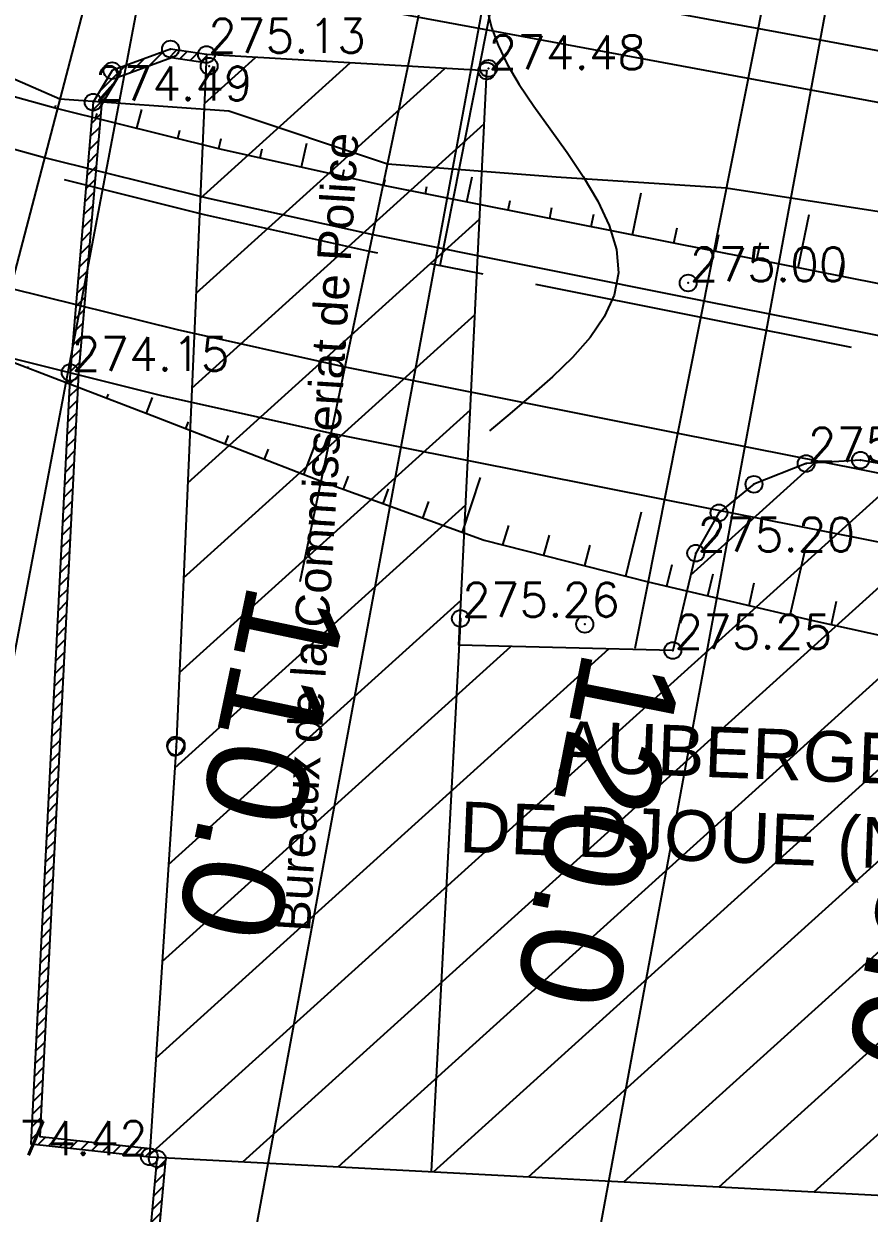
# Model space of a CAD drawing. Header units: millimetres. Extents: x 524954 to 526204, y 9523489 to 9524010.
# Drawn here: x 525439.7 to 525464.72, y 9523600.28 to 9523635.48 of the extents above; entities that cross this region are included whole.
import ezdxf
from ezdxf.enums import TextEntityAlignment as Align

# ---------------------------------------------------------------- set-up
doc = ezdxf.new("R2010")
doc.units = ezdxf.units.MM
doc.header["$PDMODE"] = 32
doc.header["$PDSIZE"] = 0.5
doc.linetypes.add('AXES2', pattern=[28.575, 19.05, -3.175, 3.175, -3.175])
doc.linetypes.add('CACHE2', pattern=[4.7625, 3.175, -1.5875])
for name, color, linetype in [('Bati', 6, 'Continuous'), ('Bati_H', 1, 'Continuous'), ('Cloture', 7, 'Continuous'), ('CN_01_00', 3, 'Continuous'), ('CN_05_00', 6, 'Continuous'), ('Murs', 1, 'Continuous'), ('Route - Bretelle de sortie - Restitution en plan - Axe', 1, 'AXES2'), ('Route - Bretelle de sortie - Restitution en plan - GEM_BDG', 7, 'Continuous'), ('Route - Bretelle de sortie - Restitution en plan - GEM_Berme', 7, 'Continuous'), ('Route - Bretelle de sortie - Restitution en plan - GEM_Bretelle', 7, 'Continuous'), ('Route - Bretelle de sortie - Restitution en plan - GEM_Trottoir', 7, 'Continuous'), ('Route - Bretelle de sortie - Restitution en plan - Talus déblais', 1, 'Continuous'), ('Route - Bretelle de sortie - Restitution en plan - Talus remblais', 94, 'Continuous'), ('Route - Bretelle de sortie - Tabulations', 7, 'Continuous'), ('Route - Bretelle de sortie - Textes - Arcs', 7, 'Continuous'), ('Route - Bretelle de sortie - Textes - Tabulations', 7, 'Continuous'), ('Route - Route de la corniche de Brazzaville - Restitution en plan - GEM_Trottoir', 7, 'Continuous'), ('Route - Route de la corniche de Brazzaville - Restitution en plan - GEM_VOIE 2', 7, 'Continuous'), ('Route - Route de la corniche de Brazzaville - Tabulations', 7, 'Continuous'), ('TopoAlt', 3, 'Continuous'), ('TOPOJIS', 7, 'Continuous'), ('Toponomie', 7, 'CACHE2')]:
    doc.layers.add(name, color=color, linetype=linetype)
doc.styles.add('Affichages route', font='arial.ttf', dxfattribs={"height": 0.5})
doc.styles.add('Simplex 1.0', font='Simplex.shx', dxfattribs={"width": 0.99, "height": 1})
doc.styles.get("Standard").update_dxf_attribs({"font": 'arial.ttf'})
pattern_1 = [(45, (0, 0), (-0.1767766952966, 0.1767766952966), [])]

# ---------------------------------------------------------------- blocks, each defined once
blk = doc.blocks.new('TCPOINT M')
at = {"color": 0}
blk.add_point((0, 0), dxfattribs=at)
at = {"layer": 'TopoAlt', "style": 'Simplex 1.0', "width": 0.99}
blk.add_attdef('ALT', (0.15, 0.15), '', height=1, dxfattribs=at)
blk = doc.blocks.new('MENSURA_TALSYMm_14')
at = {"layer": 'Route - Bretelle de sortie - Restitution en plan - Talus remblais'}
for p, q in [((525440.628, 9523632.997), (525440.648, 9523633.075)), ((525443.053, 9523632.392), (525443.194, 9523632.947)), ((525441.84, 9523632.693), (525441.874, 9523632.821)), ((525444.266, 9523632.09), (525444.325, 9523632.329)), ((525445.479, 9523631.788), (525445.549, 9523632.083)), ((525447.92, 9523631.245), (525448.078, 9523631.944)), ((525446.699, 9523631.516), (525446.762, 9523631.779)), ((525449.14, 9523630.973), (525449.183, 9523631.171)), ((525450.36, 9523630.702), (525450.395, 9523630.869)), ((525452.812, 9523630.214), (525452.967, 9523630.954)), ((525451.586, 9523630.458), (525451.629, 9523630.664)), ((525457.715, 9523629.236), (525457.972, 9523630.474)), ((525454.038, 9523629.969), (525454.097, 9523630.252)), ((525455.264, 9523629.725), (525455.331, 9523630.047)), ((525456.49, 9523629.481), (525456.566, 9523629.846)), ((525462.62, 9523628.262), (525462.944, 9523629.84)), ((525458.941, 9523628.992), (525459.035, 9523629.444)), ((525460.167, 9523628.747), (525460.269, 9523629.241)), ((525461.393, 9523628.504), (525461.498, 9523629.012)), ((525463.846, 9523628.019), (525463.955, 9523628.553))]:
    blk.add_line(p, q, dxfattribs=at)
blk = doc.blocks.new('MENSURA_TALSYMm_16')
at = {"layer": 'Route - Bretelle de sortie - Restitution en plan - Talus déblais'}
for p, q in [((525439.828, 9523625.293), (525439.842, 9523625.335)), ((525440.996, 9523624.847), (525441.025, 9523624.927)), ((525442.164, 9523624.402), (525442.209, 9523624.518)), ((525443.332, 9523623.956), (525443.512, 9523624.422)), ((525444.497, 9523623.504), (525444.574, 9523623.703)), ((525445.661, 9523623.049), (525445.757, 9523623.296)), ((525447.99, 9523622.139), (525448.384, 9523623.177)), ((525446.826, 9523622.594), (525446.94, 9523622.888)), ((525449.161, 9523621.702), (525449.308, 9523622.093)), ((525452.688, 9523620.429), (525453.213, 9523622.054)), ((525450.337, 9523621.277), (525450.498, 9523621.716)), ((525451.513, 9523620.853), (525451.685, 9523621.34)), ((525457.515, 9523619.135), (525457.986, 9523621.036)), ((525453.881, 9523620.058), (525454.055, 9523620.629)), ((525455.092, 9523619.75), (525455.256, 9523620.341)), ((525456.304, 9523619.443), (525456.458, 9523620.053)), ((525462.38, 9523617.98), (525462.851, 9523620.033)), ((525458.729, 9523618.837), (525458.886, 9523619.479)), ((525459.946, 9523618.551), (525460.102, 9523619.205)), ((525461.163, 9523618.266), (525461.319, 9523618.931)), ((525463.598, 9523617.701), (525463.755, 9523618.388))]:
    blk.add_line(p, q, dxfattribs=at)

msp = doc.modelspace()

# ---------------------------------------------------------------- hatches: boundary and pattern name
at = {"layer": 'Bati_H'}
h = msp.add_hatch(dxfattribs=at)
h.set_pattern_fill('_U', color=256, scale=2, angle=222.0999, style=0, pattern_type=0)
h.set_pattern_definition([(222.09989299, (0, 0), (1.3408504664, -1.4839541862), [])])
h.paths.add_polyline_path([(525468.523, 9523600.62), (525468.496, 9523607.652), (525473.283, 9523607.546), (525472.811, 9523597.929), (525483.353, 9523597.395), (525483.341, 9523597.395), (525485.526, 9523640.514), (525477.327, 9523640.929), (525476.088, 9523616.723), (525469.369, 9523617.103), (525469.292, 9523618.486), (525469.191, 9523619.302), (525468.865, 9523620.379), (525468.289, 9523621.142), (525467.455, 9523621.804), (525466.294, 9523622.243), (525464.462, 9523622.564), (525462.852, 9523622.467), (525461.309, 9523621.851), (525460.274, 9523621.007), (525459.585, 9523619.812), (525458.908, 9523616.933), (525452.581, 9523617.089), (525453.404, 9523634.085), (525445.11, 9523634.572), (525444.21, 9523614.079), (525443.42, 9523601.948)])
at = {"layer": 'Murs'}
h = msp.add_hatch(dxfattribs=at)
h.set_pattern_fill('_U', color=256, scale=0.25, angle=45, style=0, pattern_type=0)
h.set_pattern_definition(pattern_1)
h.paths.add_polyline_path([(525445.11, 9523634.572), (525444.048, 9523634.733), (525442.317, 9523634.093), (525441.758, 9523633.162), (525441.075, 9523625.16), (525439.915, 9523602.326), (525443.42, 9523601.948), (525443.447, 9523602.197), (525440.176, 9523602.549), (525441.324, 9523625.143), (525442.002, 9523633.083), (525442.486, 9523633.889), (525444.074, 9523634.476), (525445.073, 9523634.325)])
h = msp.add_hatch(dxfattribs=at)
h.set_pattern_fill('_U', color=256, scale=0.25, angle=45, style=0, pattern_type=0)
h.set_pattern_definition(pattern_1)
h.paths.add_polyline_path([(525471.551, 9523592.114), (525451.327, 9523592.751), (525442.866, 9523593.259), (525443.654, 9523601.886), (525443.903, 9523601.864), (525443.139, 9523593.493), (525451.339, 9523593.001), (525471.559, 9523592.364)])

# ---------------------------------------------------------------- linework, layer by layer
at = {"layer": 'Bati', "flags": 128}
for points in [[(525466.294, 9523622.243), (525464.462, 9523622.564), (525462.852, 9523622.467), (525461.309, 9523621.851), (525460.274, 9523621.007), (525459.585, 9523619.812), (525458.908, 9523616.933), (525452.581, 9523617.089), (525453.404, 9523634.085), (525445.11, 9523634.572), (525444.21, 9523614.079), (525443.42, 9523601.948), (525468.523, 9523600.62)], [(525452.623, 9523617.88), (525451.757, 9523601.507)]]:
    msp.add_lwpolyline(points, dxfattribs=at)
at = {"layer": 'Cloture', "flags": 128}
for points in [[(525445.11, 9523634.572), (525444.048, 9523634.733), (525442.317, 9523634.093), (525441.758, 9523633.162), (525441.075, 9523625.16), (525439.915, 9523602.326), (525443.42, 9523601.948)], [(525445.073, 9523634.325), (525444.074, 9523634.476), (525442.486, 9523633.889), (525442.002, 9523633.083), (525441.324, 9523625.143), (525440.176, 9523602.549), (525443.447, 9523602.197)], [(525471.551, 9523592.114), (525451.327, 9523592.751), (525442.866, 9523593.259), (525443.654, 9523601.886)], [(525471.559, 9523592.364), (525451.339, 9523593.001), (525443.139, 9523593.493), (525443.903, 9523601.864)]]:
    msp.add_lwpolyline(points, dxfattribs=at)
at = {"layer": 'CN_01_00', "elevation": 277, "flags": 128}
msp.add_lwpolyline([(525444.454, 9523614.235), (525444.431, 9523614.272), (525444.397, 9523614.302), (525444.357, 9523614.326), (525444.311, 9523614.344), (525444.263, 9523614.357), (525444.216, 9523614.364), (525444.171, 9523614.366), (525444.131, 9523614.363), (525444.097, 9523614.356), (525444.066, 9523614.345), (525444.04, 9523614.33), (525444.018, 9523614.312), (525443.999, 9523614.292), (525443.982, 9523614.269), (525443.969, 9523614.244), (525443.958, 9523614.217), (525443.949, 9523614.19), (525443.943, 9523614.16), (525443.94, 9523614.13), (525443.94, 9523614.098), (525443.944, 9523614.064), (525443.952, 9523614.029), (525443.965, 9523613.993), (525443.982, 9523613.956), (525444.004, 9523613.919), (525444.029, 9523613.886), (525444.059, 9523613.856), (525444.093, 9523613.834), (525444.129, 9523613.82), (525444.169, 9523613.816), (525444.212, 9523613.825), (525444.258, 9523613.848), (525444.303, 9523613.883), (525444.347, 9523613.927), (525444.388, 9523613.978), (525444.422, 9523614.032), (525444.448, 9523614.088), (525444.463, 9523614.142), (525444.466, 9523614.192), (525444.454, 9523614.235)], close=True, dxfattribs=at)
at = {"layer": 'CN_05_00', "elevation": 275, "flags": 128}
msp.add_lwpolyline([(525453.427, 9523635.855), (525453.547, 9523635.366), (525453.739, 9523634.843), (525454.01, 9523634.284), (525454.363, 9523633.684), (525454.795, 9523633.044), (525455.279, 9523632.37), (525455.778, 9523631.671), (525456.259, 9523630.956), (525456.686, 9523630.233), (525457.025, 9523629.512), (525457.24, 9523628.801), (525457.296, 9523628.11), (525457.169, 9523627.445), (525456.88, 9523626.806), (525456.459, 9523626.192), (525455.937, 9523625.6), (525455.347, 9523625.029), (525454.718, 9523624.476), (525454.081, 9523623.941), (525453.482, 9523623.431)], dxfattribs=at)
at = {"layer": 'Route - Bretelle de sortie - Restitution en plan - Axe', "ltscale": 0.5, "flags": 128}
msp.add_lwpolyline([(525362.97, 9523665.964), (525367.304, 9523663.471), (525371.686, 9523661.063), (525376.112, 9523658.737), (525380.551, 9523656.436), (525384.99, 9523654.135), (525393.868, 9523649.533), (525398.307, 9523647.232), (525402.768, 9523644.973), (525407.283, 9523642.826), (525411.851, 9523640.793), (525416.468, 9523638.874), (525421.131, 9523637.072), (525425.839, 9523635.386), (525430.587, 9523633.819), (525435.372, 9523632.371), (525440.192, 9523631.043), (525445.044, 9523629.835), (525449.925, 9523628.75), (525459.732, 9523626.795), (525469.541, 9523624.851), (525479.35, 9523622.907), (525489.16, 9523620.963), (525498.969, 9523619.019), (525506.811, 9523617.465), (525508.778, 9523617.076), (525513.691, 9523616.148), (525518.628, 9523615.357), (525523.596, 9523614.801), (525528.59, 9523614.582), (525533.332, 9523614.777), (525538.029, 9523615.447), (525538.524, 9523615.55), (525543.336, 9523616.898), (525547.941, 9523618.836), (525552.269, 9523621.333), (525556.252, 9523624.35), (525557.224, 9523625.214), (525560.26, 9523628.325), (525562.941, 9523631.748), (525564.636, 9523634.387), (525566.118, 9523637.15), (525566.895, 9523638.844), (525567.598, 9523640.569), (525569.14, 9523645.323), (525570.248, 9523650.198), (525571.009, 9523655.139), (525571.519, 9523660.112), (525571.863, 9523664.901), (525572.043, 9523667.868), (525572.175, 9523670.09), (525572.769, 9523680.073), (525573.364, 9523690.055), (525573.958, 9523700.037), (525574.552, 9523710.02), (525575.146, 9523720.002), (525575.741, 9523729.984), (525576.335, 9523739.967), (525576.929, 9523749.949), (525576.995, 9523751.051)], dxfattribs=at)
at = {"layer": 'Route - Bretelle de sortie - Restitution en plan - GEM_BDG', "flags": 128}
msp.add_lwpolyline([(525384.349, 9523655.03), (525394.098, 9523649.977), (525398.537, 9523647.676), (525402.988, 9523645.422), (525407.492, 9523643.281), (525412.048, 9523641.252), (525416.654, 9523639.338), (525421.306, 9523637.54), (525426.001, 9523635.859), (525430.737, 9523634.296), (525435.511, 9523632.851), (525440.319, 9523631.526), (525445.159, 9523630.322), (525450.027, 9523629.239), (525459.829, 9523627.285), (525469.638, 9523625.341)], dxfattribs=at)
at = {"layer": 'Route - Bretelle de sortie - Restitution en plan - GEM_Berme', "flags": 128}
msp.add_lwpolyline([(525397.761, 9523649.767), (525399.227, 9523649.007), (525403.649, 9523646.769), (525408.119, 9523644.643), (525412.641, 9523642.63), (525417.212, 9523640.731), (525421.829, 9523638.946), (525426.489, 9523637.277), (525431.19, 9523635.726), (525435.927, 9523634.292), (525440.699, 9523632.977), (525445.503, 9523631.782), (525450.335, 9523630.708), (525460.121, 9523628.757), (525469.93, 9523626.813)], dxfattribs=at)
at = {"layer": 'Route - Bretelle de sortie - Restitution en plan - GEM_Bretelle', "flags": 128}
msp.add_lwpolyline([(525368.201, 9523658.971), (525370.029, 9523657.979), (525374.501, 9523655.63), (525378.94, 9523653.329), (525383.379, 9523651.028), (525392.257, 9523646.425), (525396.696, 9523644.124), (525401.225, 9523641.831), (525405.82, 9523639.647), (525410.467, 9523637.578), (525415.165, 9523635.626), (525419.91, 9523633.791), (525424.7, 9523632.076), (525429.531, 9523630.482), (525434.4, 9523629.008), (525439.305, 9523627.657), (525444.242, 9523626.429), (525449.208, 9523625.324), (525459.052, 9523623.362), (525468.861, 9523621.418)], dxfattribs=at)
at = {"layer": 'Route - Bretelle de sortie - Restitution en plan - GEM_Trottoir', "flags": 128}
msp.add_lwpolyline([(525367.264, 9523657.204), (525369.083, 9523656.217), (525373.581, 9523653.854), (525378.02, 9523651.553), (525382.459, 9523649.252), (525391.337, 9523644.65), (525395.776, 9523642.349), (525400.344, 9523640.036), (525404.984, 9523637.83), (525409.677, 9523635.741), (525414.421, 9523633.769), (525419.213, 9523631.917), (525424.049, 9523630.185), (525428.928, 9523628.575), (525433.845, 9523627.087), (525438.798, 9523625.722), (525443.783, 9523624.482), (525448.798, 9523623.367), (525458.663, 9523621.4), (525468.472, 9523619.456)], dxfattribs=at)
at = {"layer": 'Route - Bretelle de sortie - Restitution en plan - Talus déblais', "flags": 128}
msp.add_lwpolyline([(525433.845, 9523627.087), (525438.789, 9523625.689), (525443.632, 9523623.842), (525448.499, 9523621.94), (525453.328, 9523620.199), (525458.18, 9523618.966), (525463.051, 9523617.822), (525467.934, 9523616.743)], dxfattribs=at)
at = {"layer": 'Route - Bretelle de sortie - Restitution en plan - Talus remblais', "flags": 128}
msp.add_lwpolyline([(525410.76, 9523645.473), (525413.179, 9523643.879), (525417.597, 9523641.689), (525421.952, 9523639.276), (525426.815, 9523638.223), (525431.203, 9523635.769), (525435.972, 9523634.446), (525436.205, 9523635.253), (525440.774, 9523633.263), (525445.767, 9523632.902), (525450.466, 9523631.337), (525455.458, 9523630.947), (525460.491, 9523630.627), (525470.383, 9523629.097)], dxfattribs=at)
at = {"layer": 'Route - Bretelle de sortie - Tabulations'}
for p, q in [((525442.728, 9523640.716), (525437.657, 9523621.369)), ((525451.974, 9523638.538), (525447.876, 9523618.962)), ((525461.676, 9523636.604), (525457.788, 9523616.986))]:
    msp.add_line(p, q, dxfattribs=at)
at = {"layer": 'Route - Bretelle de sortie - Textes - Arcs'}
msp.add_line((525452.023, 9523628.322), (525465.631, 9523696.987), dxfattribs=at)
at = {"layer": 'Route - Route de la corniche de Brazzaville - Restitution en plan - GEM_Trottoir', "flags": 128}
msp.add_lwpolyline([(525384.349, 9523655.03), (525388.654, 9523653.242), (525393.489, 9523651.346), (525398.212, 9523649.601), (525403.262, 9523647.849), (525408.195, 9523646.248), (525413.157, 9523644.748), (525415.433, 9523644.096), (525419.262, 9523642.949), (525423.107, 9523641.862), (525428.116, 9523640.542), (525433.15, 9523639.322), (525438.208, 9523638.203), (525443.287, 9523637.185), (525453.158, 9523635.352), (525462.991, 9523633.53), (525472.823, 9523631.707)], dxfattribs=at)
at = {"layer": 'Route - Route de la corniche de Brazzaville - Restitution en plan - GEM_VOIE 2', "flags": 128}
msp.add_lwpolyline([(525394.056, 9523652.735), (525398.752, 9523651), (525403.773, 9523649.259), (525408.678, 9523647.669), (525413.611, 9523646.177), (525415.874, 9523645.529), (525419.681, 9523644.39), (525423.504, 9523643.309), (525428.484, 9523641.996), (525433.489, 9523640.783), (525438.517, 9523639.67), (525443.567, 9523638.659), (525453.432, 9523636.827), (525463.264, 9523635.004), (525473.097, 9523633.182)], dxfattribs=at)
at = {"layer": 'Route - Route de la corniche de Brazzaville - Tabulations'}
for p, q in [((525446.834, 9523655.851), (525435.634, 9523596.906)), ((525456.622, 9523654.034), (525445.685, 9523595.039)), ((525466.454, 9523652.211), (525455.518, 9523593.216))]:
    msp.add_line(p, q, dxfattribs=at)

# ---------------------------------------------------------------- block references
at = {"layer": 'Route - Bretelle de sortie - Restitution en plan - Talus déblais'}
msp.add_blockref('MENSURA_TALSYMm_16', (0, 0), dxfattribs=at)
at = {"layer": 'Route - Bretelle de sortie - Restitution en plan - Talus remblais'}
msp.add_blockref('MENSURA_TALSYMm_14', (0, 0), dxfattribs=at)
at = {"layer": 'TOPOJIS'}
ref = msp.add_blockref('TCPOINT M', (525445.11, 9523634.572, 275.13), dxfattribs=at)
ref.add_attrib('ALT', '275.13', (525445.16, 9523634.622, 275.13), dxfattribs={"layer": 'TopoAlt', "height": 1, "style": 'Simplex 1.0', "width": 0.99})
ref = msp.add_blockref('TCPOINT M', (525453.404, 9523634.085, 274.48), dxfattribs=at)
ref.add_attrib('ALT', '274.48', (525453.454, 9523634.135, 274.48), dxfattribs={"layer": 'TopoAlt', "height": 1, "style": 'Simplex 1.0', "width": 0.99})
for p in [(525444.048, 9523634.733, 274.96), (525442.317, 9523634.093, 274.48), (525445.189, 9523634.225, 275.13), (525453.456, 9523634.16, 275.17), (525464.462, 9523622.564, 275.22), (525461.309, 9523621.851, 275.19), (525460.274, 9523621.007, 275.19), (525456.302, 9523617.707, 275.25), (525444.21, 9523614.079), (525443.654, 9523601.886)]:
    msp.add_blockref('TCPOINT M', p, dxfattribs=at)
ref = msp.add_blockref('TCPOINT M', (525441.758, 9523633.162, 274.49), dxfattribs=at)
ref.add_attrib('ALT', '274.49', (525441.808, 9523633.212, 274.49), dxfattribs={"layer": 'TopoAlt', "height": 1, "style": 'Simplex 1.0', "width": 0.99})
ref = msp.add_blockref('TCPOINT M', (525459.362, 9523627.809, 275), dxfattribs=at)
ref.add_attrib('ALT', '275.00', (525459.412, 9523627.859, 275), dxfattribs={"layer": 'TopoAlt', "height": 1, "style": 'Simplex 1.0', "width": 0.99})
ref = msp.add_blockref('TCPOINT M', (525441.075, 9523625.16, 274.15), dxfattribs=at)
ref.add_attrib('ALT', '274.15', (525441.125, 9523625.21, 274.15), dxfattribs={"layer": 'TopoAlt', "height": 1, "style": 'Simplex 1.0', "width": 0.99})
ref = msp.add_blockref('TCPOINT M', (525462.852, 9523622.467, 275.21), dxfattribs=at)
ref.add_attrib('ALT', '275.21', (525462.902, 9523622.517, 275.21), dxfattribs={"layer": 'TopoAlt', "height": 1, "style": 'Simplex 1.0', "width": 0.99})
ref = msp.add_blockref('TCPOINT M', (525459.585, 9523619.812, 275.2), dxfattribs=at)
ref.add_attrib('ALT', '275.20', (525459.635, 9523619.862, 275.2), dxfattribs={"layer": 'TopoAlt', "height": 1, "style": 'Simplex 1.0', "width": 0.99})
ref = msp.add_blockref('TCPOINT M', (525452.623, 9523617.88, 275.26), dxfattribs=at)
ref.add_attrib('ALT', '275.26', (525452.673, 9523617.93, 275.26), dxfattribs={"layer": 'TopoAlt', "height": 1, "style": 'Simplex 1.0', "width": 0.99})
ref = msp.add_blockref('TCPOINT M', (525458.908, 9523616.933, 275.25), dxfattribs=at)
ref.add_attrib('ALT', '275.25', (525458.958, 9523616.983, 275.25), dxfattribs={"layer": 'TopoAlt', "height": 1, "style": 'Simplex 1.0', "width": 0.99})
ref = msp.add_blockref('TCPOINT M', (525443.42, 9523601.948, 274.42), dxfattribs=at)
ref.add_attrib('ALT', '274.42', dxfattribs={"layer": 'TopoAlt', "height": 1, "style": 'Simplex 1.0', "width": 0.99}).set_placement((525443.37, 9523601.998, 274.42), align=Align.RIGHT)

# ---------------------------------------------------------------- texts
at = {"layer": 'Route - Bretelle de sortie - Textes - Tabulations', "style": 'Affichages route'}
for s, rotation, p in [('110.0', 258.1774, (525447.825, 9523618.717)), ('120.0', 258.7909, (525457.739, 9523616.74)), ('130.0', 258.7909, (525467.549, 9523614.796))]:
    msp.add_text(s, height=3, rotation=rotation, dxfattribs=at).set_placement(p, align=Align.MIDDLE_LEFT)
at = {"layer": 'Toponomie', "attachment_point": 1}
for s, insert, char_height, width, rotation in [('\\pxqc;Bureaux de la Commisseriat de Police', (525446.595, 9523599.167), 1, 42.68298, 86.5199), ('\\pxqc;AUBERGE DE LA JEUNESS\\PDE DJOUE (NON FONCTIONNEL)', (525451.806, 9523615), 1.5, 34.66416, 357.8089)]:
    msp.add_mtext(s, dxfattribs=dict(at, insert=insert, char_height=char_height, width=width, rotation=rotation))

doc.saveas('drawing.dxf')
